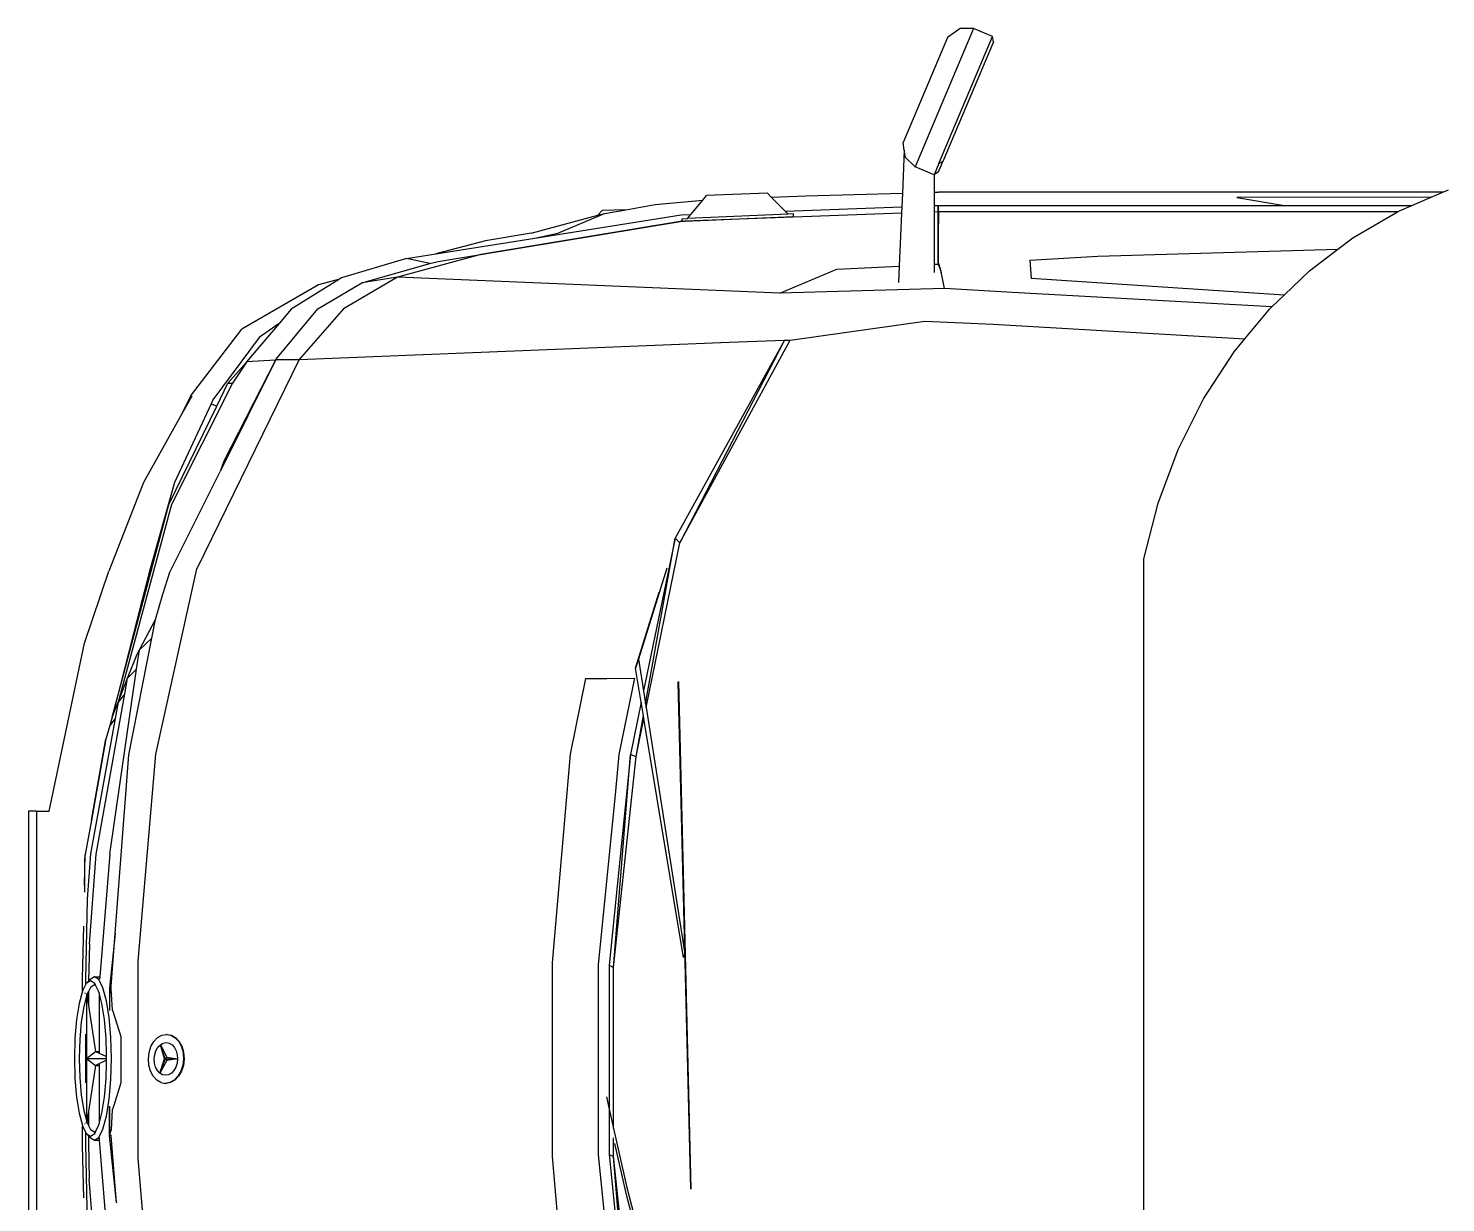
# Model space of a CAD drawing. Header units: millimetres. Extents: x 44692 to 659456, y -26273 to 96111.
# Drawn here: x 247892 to 249501, y 12786 to 14120 of the extents above; entities that cross this region are included whole.
import ezdxf

# ---------------------------------------------------------------- set-up
doc = ezdxf.new("R2010")
doc.units = ezdxf.units.MM
doc.header["$LTSCALE"] = 100
doc.layers.add('Transporte semielaborado', color=30, linetype='Continuous')

msp = doc.modelspace()

# ---------------------------------------------------------------- linework, layer by layer
at = {"layer": 'Transporte semielaborado'}
for p, q in [((248935.404, 14109.302), (248884.891, 13989.824)), ((248964.857, 14119.206), (248898.537, 13962.347)), ((248925.429, 13966.017), (248986.354, 14110.117)), ((248949.6, 14119.559), (248935.404, 14109.302)), ((248964.857, 14119.206), (248949.6, 14119.559)), ((248986.354, 14110.117), (248964.857, 14119.206)), ((248987.448, 14104.182), (248986.354, 14110.117)), ((248987.448, 14104.182), (248930.078, 13968.487)), ((248886.275, 13981.146), (248884.123, 13932.514)), ((248886.275, 13981.146), (248884.891, 13989.824)), ((248887.591, 13972.894), (248886.275, 13981.146)), ((248898.537, 13962.347), (248887.591, 13972.894)), ((248925.429, 13966.017), (248920.034, 13953.258)), ((248924.998, 13956.472), (248930.078, 13968.487)), ((248930.078, 13968.487), (248925.429, 13966.017)), ((248920.034, 13953.258), (248898.537, 13962.347)), ((248920.112, 13953.308), (248920.034, 13953.258)), ((248924.998, 13956.472), (248920.112, 13953.308)), ((248920.112, 13953.308), (248920.146, 13933.573)), ((248730.837, 13932.59), (248661.602, 13929.567)), ((248735.349, 13928.014), (248730.837, 13932.59)), ((248774.433, 13929.29), (248884.123, 13932.514)), ((248884.123, 13932.514), (248883.433, 13916.926)), ((248920.146, 13933.573), (248924.93, 13933.713)), ((248920.146, 13933.573), (248920.173, 13918.258)), ((249497.436, 13933.419), (248924.93, 13933.713)), ((249484.313, 13927.797), (249497.436, 13933.419)), ((249497.436, 13933.419), (249504.131, 13936.287)), ((248570.129, 13913.56), (248603.341, 13919.53)), ((248603.341, 13919.53), (248657.449, 13924.546)), ((248643.965, 13908.246), (248657.449, 13924.546)), ((248657.449, 13924.546), (248661.602, 13929.567)), ((248735.349, 13928.014), (248774.433, 13929.29)), ((248751.015, 13912.126), (248735.349, 13928.014)), ((248751.015, 13912.126), (248883.433, 13916.926)), ((248883.433, 13916.926), (248883.108, 13909.572)), ((248920.173, 13918.258), (248924.856, 13918.428)), ((248920.173, 13918.258), (248920.186, 13910.921)), ((248924.93, 13917.631), (248924.856, 13918.428)), ((248924.856, 13917.129), (248924.856, 13918.428)), ((248924.856, 13917.129), (248924.912, 13917.512)), ((248924.856, 13915.561), (248924.856, 13917.129)), ((248924.912, 13917.512), (248924.93, 13917.631)), ((248924.93, 13917.224), (248924.912, 13917.512)), ((248924.93, 13918.428), (248924.93, 13917.631)), ((248924.93, 13918.428), (249317.889, 13918.428)), ((248924.93, 13914.313), (248924.93, 13917.224)), ((249484.313, 13927.797), (249263.892, 13927.439)), ((249263.892, 13927.439), (249317.889, 13918.428)), ((249317.889, 13918.428), (249462.444, 13918.428)), ((249448.352, 13912.391), (249462.444, 13918.428)), ((249462.444, 13918.428), (249484.313, 13927.797)), ((248357.07, 13854.948), (248634.033, 13900.512)), ((248634.033, 13900.512), (248405.785, 13862.683)), ((248462.584, 13886.813), (248538.598, 13907.245)), ((248466.747, 13881.395), (248633.002, 13907.849)), ((248493.067, 13886.813), (248545.864, 13909.198)), ((248543.442, 13912.768), (248538.598, 13907.245)), ((248538.598, 13907.245), (248545.864, 13909.198)), ((248570.129, 13913.56), (248543.442, 13912.768)), ((248545.864, 13909.198), (248570.129, 13913.56)), ((248633.002, 13907.849), (248643.965, 13908.246)), ((248634.033, 13903.397), (248640.176, 13903.665)), ((248634.158, 13900.516), (248634.033, 13903.397)), ((248634.158, 13900.516), (248634.033, 13900.512)), ((248634.788, 13900.539), (248634.158, 13900.516)), ((248634.788, 13900.539), (248637.695, 13900.666)), ((248883.108, 13909.572), (248637.695, 13900.666)), ((248637.695, 13900.666), (248760.709, 13906.037)), ((248754.44, 13908.654), (248640.176, 13903.665)), ((248640.176, 13903.665), (248643.965, 13908.246)), ((248754.44, 13908.654), (248751.015, 13912.126)), ((248760.583, 13908.922), (248754.44, 13908.654)), ((248760.709, 13906.037), (248760.583, 13908.922)), ((248883.108, 13909.572), (248880.456, 13849.646)), ((248924.857, 13911.091), (248920.186, 13910.921)), ((248920.186, 13910.921), (248920.29, 13851.692)), ((248924.856, 13915.561), (248924.93, 13914.313)), ((248924.857, 13911.091), (248924.856, 13915.561)), ((248924.93, 13910.146), (248924.857, 13911.091)), ((248924.857, 13906.01), (248924.857, 13911.091)), ((248924.857, 13906.01), (248924.93, 13906.012)), ((248924.857, 13904.373), (248924.857, 13906.01)), ((248924.93, 13903.367), (248924.857, 13904.373)), ((248924.857, 13903.365), (248924.857, 13904.373)), ((248924.857, 13903.365), (248924.93, 13903.367)), ((248924.857, 13897.841), (248924.857, 13903.365)), ((248924.93, 13911.091), (248924.93, 13914.313)), ((248924.93, 13911.091), (248924.93, 13910.146)), ((249446.119, 13911.091), (248924.93, 13911.091)), ((248924.93, 13910.146), (248924.93, 13906.012)), ((248924.93, 13906.012), (248924.93, 13903.367)), ((248924.93, 13903.367), (248924.93, 13897.844)), ((249395.456, 13881.595), (249446.119, 13911.091)), ((249446.119, 13911.091), (249448.352, 13912.391)), ((248462.584, 13886.813), (248410.951, 13878.388)), ((248466.747, 13881.395), (248493.067, 13886.813)), ((248924.93, 13897.844), (248924.857, 13897.841)), ((248924.857, 13883.068), (248924.857, 13897.841)), ((248924.93, 13883.055), (248924.93, 13897.844)), ((248354.443, 13863.525), (248466.747, 13881.395)), ((248410.951, 13878.388), (248354.443, 13863.525)), ((248924.857, 13883.068), (248924.93, 13883.055)), ((248924.857, 13873.915), (248924.857, 13883.068)), ((248924.93, 13873.918), (248924.857, 13873.915)), ((248924.857, 13873.329), (248924.857, 13873.915)), ((248924.857, 13873.329), (248924.93, 13873.332)), ((248924.857, 13870.322), (248924.857, 13873.329)), ((248924.93, 13870.311), (248924.857, 13870.322)), ((248924.857, 13862.299), (248924.857, 13870.322)), ((248924.93, 13873.918), (248924.93, 13883.055)), ((248924.93, 13873.332), (248924.93, 13873.918)), ((248924.93, 13870.311), (248924.93, 13873.332)), ((248924.93, 13862.302), (248924.93, 13870.311)), ((249106.017, 13860.852), (249378.444, 13868.731)), ((249346.148, 13844.311), (249378.444, 13868.731)), ((249378.444, 13868.731), (249395.456, 13881.595)), ((248321.323, 13858.256), (248247.361, 13836.191)), ((248270.466, 13830.719), (248347.871, 13852.374)), ((248405.785, 13862.683), (248310.955, 13837.029)), ((248321.323, 13858.256), (248354.443, 13863.525)), ((248347.871, 13852.374), (248321.323, 13858.256)), ((248347.871, 13852.374), (248357.07, 13854.948)), ((248920.29, 13851.692), (248925.213, 13851.945)), ((248920.29, 13851.692), (248920.306, 13842.235)), ((248924.93, 13862.302), (248924.857, 13862.299)), ((248924.857, 13856.054), (248924.857, 13862.299)), ((248924.857, 13856.054), (248924.93, 13856.056)), ((248924.857, 13853.075), (248924.857, 13856.054)), ((248924.97, 13852.715), (248924.857, 13853.075)), ((248924.93, 13856.056), (248924.93, 13862.302)), ((248924.93, 13853.075), (248924.93, 13856.056)), ((248924.93, 13853.075), (248924.97, 13852.715)), ((248924.93, 13853.075), (248925.15, 13852.145)), ((248925.586, 13851.789), (248924.93, 13853.075)), ((248925.15, 13852.145), (248924.97, 13852.715)), ((248925.213, 13851.945), (248925.15, 13852.145)), ((248925.676, 13850.479), (248925.213, 13851.945)), ((248925.586, 13851.789), (248926.385, 13848.229)), ((248925.586, 13851.789), (248925.676, 13850.479)), ((248926.846, 13847.365), (248925.586, 13851.789)), ((249028.79, 13856.463), (249106.017, 13860.852)), ((249028.79, 13856.463), (249030.217, 13835.403)), ((248247.361, 13836.191), (248245.055, 13834.753)), ((248310.955, 13837.029), (248249.913, 13800.952)), ((248310.955, 13837.029), (248270.466, 13830.719)), ((248745.135, 13818.996), (248310.955, 13837.029)), ((248745.135, 13818.996), (248809.723, 13846.012)), ((248809.723, 13846.012), (248880.456, 13849.646)), ((248880.456, 13849.646), (248879.624, 13830.825)), ((248926.385, 13848.229), (248925.676, 13850.479)), ((248926.868, 13846.696), (248926.385, 13848.229)), ((248926.846, 13847.365), (248926.868, 13846.696)), ((248927.653, 13844.53), (248926.846, 13847.365)), ((248927.668, 13844.159), (248926.868, 13846.696)), ((248927.653, 13844.53), (248927.668, 13844.159)), ((248928.215, 13842.556), (248927.653, 13844.53)), ((248928.215, 13842.556), (248927.668, 13844.159)), ((248928.215, 13842.556), (248928.222, 13842.402)), ((248928.278, 13842.334), (248928.222, 13842.402)), ((248928.278, 13842.334), (248928.302, 13842.25)), ((248928.302, 13842.25), (248928.284, 13842.206)), ((248928.602, 13841.199), (248928.284, 13842.206)), ((248932.041, 13824.311), (248928.602, 13841.199)), ((249317.32, 13816.625), (249346.148, 13844.311)), ((248221.184, 13828.475), (248134.264, 13777.91)), ((248245.055, 13834.753), (248190.16, 13800.531)), ((248220.518, 13800.952), (248270.466, 13830.719)), ((248245.055, 13834.753), (248221.184, 13828.475)), ((248932.041, 13824.311), (248745.135, 13818.996)), ((249009.172, 13819.509), (248932.041, 13824.311)), ((249303.501, 13803.355), (249009.172, 13819.509)), ((249317.32, 13816.625), (249030.217, 13835.403)), ((249303.501, 13803.355), (249317.32, 13816.625)), ((248173.02, 13743.614), (248220.518, 13800.952)), ((248190.16, 13800.531), (248176.652, 13784.537)), ((248249.913, 13800.952), (248199.555, 13743.614)), ((249272.93, 13766.946), (249301.086, 13801.035)), ((249301.086, 13801.035), (249303.501, 13803.355)), ((248076.119, 13701.751), (248134.264, 13777.91)), ((248176.652, 13784.537), (248139.684, 13740.768)), ((248176.652, 13784.537), (248153.977, 13768.663)), ((248756.836, 13765.651), (248909.421, 13786.939)), ((248909.421, 13786.939), (248987.032, 13783.789)), ((248987.032, 13783.789), (249272.93, 13766.946)), ((248153.977, 13768.663), (248101.58, 13697.756)), ((248199.555, 13743.614), (248687.442, 13763.209)), ((248750.235, 13765.383), (248626.022, 13540.515)), ((248631.515, 13535.512), (248756.836, 13765.651)), ((248750.235, 13765.383), (248631.515, 13535.512)), ((248687.442, 13763.209), (248750.235, 13765.383)), ((248750.235, 13765.383), (248756.836, 13765.651)), ((249260.87, 13752.345), (249272.93, 13766.946)), ((248199.555, 13743.614), (248083.309, 13505.803)), ((248172.61, 13742.812), (248109.548, 13616.24)), ((248172.61, 13742.812), (248114.065, 13628.17)), ((248118.603, 13716.859), (248139.558, 13740.577)), ((248139.558, 13740.577), (248123.912, 13716.859)), ((248139.684, 13740.768), (248139.558, 13740.577)), ((248172.61, 13742.812), (248139.684, 13740.768)), ((248173.02, 13743.614), (248172.61, 13742.812)), ((248173.02, 13743.614), (248199.555, 13743.614)), ((249226.038, 13698.891), (249260.87, 13752.345)), ((248123.912, 13716.859), (248054.659, 13578.732)), ((248105.857, 13690.646), (248118.603, 13716.859)), ((248118.603, 13716.859), (248123.912, 13716.859)), ((248099.401, 13693.057), (248058.063, 13603.889)), ((248076.119, 13701.751), (248064.391, 13678.438)), ((248077.432, 13701.751), (248064.391, 13678.438)), ((248101.58, 13697.756), (248099.401, 13693.057)), ((248099.401, 13693.057), (248105.857, 13690.646)), ((249197.053, 13641.386), (249226.038, 13698.891)), ((248064.391, 13678.438), (248022.689, 13603.889)), ((248051.57, 13579.007), (248105.857, 13690.646)), ((248114.065, 13628.17), (248109.548, 13616.24)), ((249174.303, 13580.595), (249197.053, 13641.386)), ((248052.653, 13502.064), (248109.548, 13616.24)), ((248022.689, 13603.889), (247983.262, 13503.198)), ((248058.063, 13603.889), (248029.644, 13503.198)), ((248054.659, 13578.732), (247993.772, 13354.318)), ((248025.233, 13480.344), (248051.57, 13579.007)), ((249158.091, 13517.332), (249174.303, 13580.595)), ((248626.022, 13540.515), (248590.253, 13367.207)), ((248592.534, 13352.65), (248626.022, 13540.515)), ((248593.217, 13348.295), (248631.515, 13535.512)), ((248631.515, 13535.512), (248626.022, 13540.515)), ((249158.091, 12369.072), (249158.091, 13517.332)), ((247955.882, 13421.629), (247983.262, 13503.198)), ((248029.644, 13503.198), (248020.615, 13468.031)), ((248036.753, 13295.307), (248083.309, 13505.803)), ((248044.823, 13477.255), (248052.653, 13502.064)), ((248616.632, 13506.53), (248584.609, 13403.217)), ((247987.083, 13337.423), (248025.233, 13480.344)), ((248020.615, 13468.031), (247987.083, 13337.423)), ((248020.615, 13468.031), (248025.233, 13480.344)), ((248036.43, 13448.326), (248044.823, 13477.255)), ((248581.279, 13393.165), (248607.907, 13479.263)), ((248018.04, 13413.923), (248036.43, 13448.326)), ((248032.23, 13427.137), (248036.43, 13448.326)), ((247915.638, 13230.526), (247955.882, 13421.629)), ((248005.974, 13294.67), (248032.23, 13427.137)), ((248018.04, 13413.923), (248032.23, 13427.137)), ((248004.618, 13381.71), (248015.463, 13409.101)), ((248014.86, 13392.027), (248018.04, 13413.923)), ((248015.463, 13409.101), (248018.04, 13413.923)), ((248584.609, 13403.217), (248581.279, 13393.165)), ((248584.609, 13403.217), (248590.253, 13367.207)), ((247984.324, 13181.815), (248014.86, 13392.027)), ((248014.86, 13392.027), (248004.618, 13381.71)), ((248587.657, 13354.629), (248581.279, 13393.165)), ((247993.772, 13354.318), (248004.618, 13381.71)), ((248001.469, 13364.037), (248004.618, 13381.71)), ((248524.394, 13381.185), (248507.06, 13295.307)), ((248524.394, 13381.185), (248548.723, 13381.185)), ((248548.723, 13381.185), (248579.985, 13381.686)), ((248579.985, 13381.686), (248562.122, 13295.138)), ((248629.693, 13377.165), (248629.905, 13377.804)), ((248643.974, 12801.339), (248629.693, 13377.165)), ((248629.905, 13377.804), (248635.948, 13130.217)), ((247968.993, 13181.789), (248001.469, 13364.037)), ((247987.083, 13337.423), (247993.772, 13354.318)), ((247993.772, 13354.318), (247990.406, 13335.734)), ((248001.469, 13364.037), (247993.772, 13354.318)), ((248587.657, 13354.629), (248575.37, 13295.097)), ((248590.175, 13339.414), (248587.657, 13354.629)), ((248590.253, 13367.207), (248592.534, 13352.65)), ((247987.083, 13337.423), (247986.446, 13334.923)), ((248581.875, 13292.851), (248590.175, 13339.414)), ((248590.723, 13336.104), (248590.175, 13339.414)), ((248592.534, 13352.65), (248593.217, 13348.295)), ((248593.217, 13348.295), (248637.016, 13068.826)), ((247990.406, 13335.734), (247962.596, 13182.187)), ((247984.403, 13327.884), (247979.871, 13312.265)), ((247990.406, 13335.734), (247984.403, 13327.884)), ((247986.446, 13334.923), (247984.403, 13327.884)), ((248581.875, 13292.851), (248590.723, 13336.104)), ((248635.643, 13064.682), (248590.723, 13336.104)), ((247963.529, 13220.326), (247979.574, 13310.594)), ((247979.454, 13310.543), (247963.529, 13220.326)), ((247979.583, 13311.27), (247979.454, 13310.543)), ((247979.454, 13310.543), (247979.574, 13310.594)), ((247979.574, 13310.594), (247979.871, 13312.265)), ((247979.871, 13312.265), (247979.583, 13311.27)), ((247990.483, 13091.858), (248005.974, 13294.67)), ((248016.704, 13060.452), (248036.753, 13295.307)), ((248507.06, 13295.307), (248486.495, 13058.389)), ((248575.37, 13295.097), (248551.377, 13055.952)), ((248556.389, 13053.35), (248575.37, 13295.097)), ((248556.389, 13053.35), (248581.875, 13292.851)), ((248562.122, 13295.138), (248558.134, 13249.192)), ((248575.37, 13295.097), (248581.875, 13292.851)), ((248558.134, 13249.192), (248538.794, 13056.425)), ((247892, 13230.526), (247892, 12660.567)), ((247901.277, 13230.526), (247892, 13230.526)), ((247901.277, 13230.526), (247915.638, 13230.526)), ((247901.277, 13230.526), (247901.277, 12660.567)), ((247963.529, 13220.326), (247956.651, 13181.365)), ((247955.898, 13146.292), (247956.651, 13181.365)), ((247956.651, 13181.365), (247955.898, 13177.101)), ((247955.898, 13177.101), (247955.898, 13146.292)), ((247962.596, 13182.187), (247958.944, 13130.648)), ((247961.231, 13079.625), (247968.993, 13181.789)), ((247984.324, 13181.815), (247972.976, 13042.702)), ((247955.898, 13146.292), (247955.898, 13138.865)), ((247958.944, 13130.648), (247956.976, 13039.157)), ((248644.256, 12802.189), (248635.948, 13130.217)), ((248635.948, 13130.217), (248643.974, 12801.339)), ((247953.635, 13040.828), (247954.911, 13100.297)), ((247961.231, 13079.625), (247960.322, 13037.699)), ((247990.483, 13091.858), (247984.151, 13029.741)), ((247985.925, 13032.184), (247990.483, 13091.858)), ((248637.016, 13068.826), (248635.643, 13064.682)), ((248016.704, 12836.494), (248016.704, 13060.452)), ((248486.495, 13058.389), (248486.495, 12838.556)), ((248538.794, 13056.425), (248538.794, 12840.521)), ((248551.377, 13055.952), (248556.389, 13053.35)), ((248551.377, 13055.952), (248551.377, 12892.466)), ((248556.389, 12870.204), (248556.389, 13053.35)), ((247953.635, 13026.766), (247953.635, 13040.828)), ((247956.976, 13033.424), (247953.635, 13026.766)), ((247956.976, 13039.157), (247956.976, 13033.424)), ((247957.798, 13035.061), (247956.976, 13033.424)), ((247962.54, 13038.064), (247957.798, 13035.061)), ((247957.798, 13035.061), (247960.322, 13037.699)), ((247960.322, 13037.699), (247962.085, 13039.541)), ((247967.077, 13042.702), (247962.085, 13039.541)), ((247967.283, 13035.061), (247962.54, 13038.064)), ((247967.077, 13033.425), (247962.585, 13030.58)), ((247972.07, 13039.541), (247967.077, 13042.702)), ((247967.077, 13042.702), (247972.976, 13042.702)), ((247968.582, 13032.473), (247967.077, 13033.425)), ((247968.582, 13032.473), (247967.283, 13035.061)), ((247971.702, 13026.256), (247968.582, 13032.473)), ((247976.721, 13030.273), (247972.07, 13039.541)), ((247972.976, 13042.702), (247972.751, 13039.942)), ((247986.061, 13029.859), (247985.925, 13032.184)), ((247953.379, 13026.256), (247949.584, 13012.251)), ((247953.635, 13026.766), (247953.379, 13026.256)), ((247953.635, 13026.034), (247953.635, 13026.064)), ((247957.922, 13020.484), (247954.803, 13008.971)), ((247955.843, 13024.402), (247955.78, 13024.171)), ((247956.976, 13023.55), (247956.976, 13023.132)), ((247957.92, 13022.84), (247957.922, 13020.484)), ((247957.922, 13020.484), (247958.003, 12949.932)), ((247960.317, 13026.064), (247958.485, 13022.414)), ((247958.485, 13022.414), (247960.317, 13022.414)), ((247958.485, 13022.414), (247960.317, 13010.059)), ((247962.585, 13030.58), (247960.317, 13026.064)), ((247960.317, 13026.064), (247960.317, 13022.414)), ((247960.317, 13022.414), (247960.317, 13010.059)), ((247972.234, 13024.292), (247971.702, 13026.256)), ((247975.497, 13012.251), (247972.234, 13024.292)), ((247972.234, 13024.292), (247972.234, 12957.967)), ((247980.716, 13015.531), (247976.721, 13030.273)), ((247983.781, 12996.317), (247980.716, 13015.531)), ((247984.151, 13029.741), (247986.061, 13029.859)), ((247984.151, 13029.741), (247984.156, 13004.282)), ((247984.151, 13029.741), (247986.487, 13022.603)), ((247986.487, 13022.603), (247986.061, 13029.859)), ((247987.503, 13005.306), (247986.487, 13022.603)), ((247949.584, 13012.251), (247946.672, 12993.998)), ((247954.803, 13008.971), (247952.044, 12991.679)), ((247960.317, 13010.059), (247968.042, 12957.967)), ((247978.409, 12993.998), (247975.497, 13012.251)), ((247988.189, 13003.189), (247987.503, 13005.306)), ((247997.494, 12974.509), (247988.189, 13003.189)), ((247946.672, 12993.998), (247944.841, 12972.743)), ((247952.044, 12991.679), (247950.31, 12971.542)), ((247980.24, 12972.743), (247978.409, 12993.998)), ((247985.708, 12973.943), (247983.781, 12996.317)), ((247944.841, 12972.743), (247944.217, 12949.932)), ((247950.31, 12971.542), (247949.718, 12949.932)), ((247956.976, 12977.634), (247956.976, 12922.231)), ((247980.72, 12955.191), (247980.24, 12972.743)), ((247986.365, 12949.932), (247985.708, 12973.943)), ((247997.494, 12922.436), (247997.494, 12974.509)), ((248031.164, 12963.381), (248034.453, 12969.131)), ((248034.453, 12969.131), (248038.675, 12973.537)), ((248038.675, 12973.537), (248043.544, 12976.298)), ((248041.837, 12965.493), (248045.083, 12967.334)), ((248043.544, 12976.298), (248048.727, 12977.227)), ((248045.083, 12967.334), (248048.538, 12967.953)), ((248048.538, 12967.953), (248051.968, 12967.308)), ((248048.727, 12977.227), (248053.872, 12976.259)), ((248049.434, 12977.2), (248048.727, 12977.227)), ((248049.434, 12977.2), (248054.579, 12976.233)), ((248051.968, 12967.308), (248055.139, 12965.443)), ((248053.872, 12976.259), (248058.628, 12973.462)), ((248054.579, 12976.233), (248059.335, 12973.435)), ((248058.628, 12973.462), (248062.67, 12969.025)), ((248059.335, 12973.435), (248063.377, 12968.998)), ((248062.67, 12969.025), (248065.723, 12963.251)), ((248063.377, 12968.998), (248066.43, 12963.225)), ((247958.003, 12949.932), (247968.042, 12957.967)), ((247968.042, 12957.967), (247980.806, 12952.059)), ((247968.042, 12957.967), (247972.234, 12957.967)), ((247972.234, 12957.967), (247972.234, 12956.406)), ((247980.806, 12952.059), (247980.72, 12955.191)), ((247980.864, 12949.932), (247980.806, 12952.059)), ((248028.208, 12949.481), (248029.034, 12956.679)), ((248029.034, 12956.679), (248031.164, 12963.381)), ((248034.859, 12949.456), (248035.41, 12954.254)), ((248035.41, 12954.254), (248036.83, 12958.723)), ((248036.83, 12958.723), (248039.022, 12962.556)), ((248039.022, 12962.556), (248041.837, 12965.493)), ((248046.498, 12949.412), (248041.837, 12965.493)), ((248041.837, 12965.493), (248049.033, 12951.41)), ((248047.481, 12949.433), (248041.837, 12965.493)), ((248047.481, 12949.433), (248049.033, 12951.41)), ((248049.033, 12951.41), (248061.462, 12949.356)), ((248055.139, 12965.443), (248057.833, 12962.485)), ((248057.833, 12962.485), (248059.869, 12958.636)), ((248059.869, 12958.636), (248061.107, 12954.158)), ((248061.107, 12954.158), (248061.462, 12949.356)), ((248065.723, 12963.251), (248067.58, 12956.534)), ((248066.43, 12963.225), (248068.287, 12956.507)), ((248067.58, 12956.534), (248068.113, 12949.331)), ((248068.287, 12956.507), (248068.82, 12949.304)), ((247944.217, 12949.932), (247944.841, 12927.122)), ((247949.718, 12949.932), (247950.31, 12928.323)), ((247958.003, 12949.932), (247957.922, 12879.381)), ((247958.003, 12949.932), (247968.042, 12941.898)), ((247958.003, 12949.932), (247980.864, 12949.932)), ((247968.042, 12941.898), (247960.317, 12889.806)), ((247980.806, 12947.806), (247968.042, 12941.898)), ((247968.042, 12941.898), (247972.234, 12941.898)), ((247972.234, 12943.459), (247972.234, 12941.898)), ((247972.234, 12941.898), (247972.234, 12875.573)), ((247980.24, 12927.122), (247980.72, 12944.674)), ((247980.72, 12944.674), (247980.806, 12947.806)), ((247980.806, 12947.806), (247980.864, 12949.932)), ((247985.708, 12925.922), (247986.365, 12949.932)), ((248028.741, 12942.277), (248028.208, 12949.481)), ((248030.597, 12935.56), (248028.741, 12942.277)), ((248033.651, 12929.786), (248030.597, 12935.56)), ((248035.214, 12944.653), (248034.859, 12949.456)), ((248036.452, 12940.175), (248035.214, 12944.653)), ((248038.487, 12936.326), (248036.452, 12940.175)), ((248041.182, 12933.368), (248038.487, 12936.326)), ((248047.481, 12949.433), (248041.182, 12933.368)), ((248041.182, 12933.368), (248046.498, 12949.412)), ((248049.135, 12947.563), (248041.182, 12933.368)), ((248047.481, 12949.433), (248046.498, 12949.412)), ((248047.481, 12949.433), (248049.135, 12947.563)), ((248047.481, 12949.433), (248061.462, 12949.356)), ((248061.462, 12949.356), (248049.135, 12947.563)), ((248057.299, 12936.255), (248054.484, 12933.318)), ((248059.491, 12940.089), (248057.299, 12936.255)), ((248060.911, 12944.557), (248059.491, 12940.089)), ((248061.462, 12949.356), (248060.911, 12944.557)), ((248065.156, 12935.43), (248061.868, 12929.68)), ((248065.863, 12935.403), (248062.575, 12929.653)), ((248067.286, 12942.133), (248065.156, 12935.43)), ((248067.993, 12942.106), (248065.863, 12935.403)), ((248068.113, 12949.331), (248067.286, 12942.133)), ((248068.82, 12949.304), (248067.993, 12942.106)), ((247944.841, 12927.122), (247946.672, 12905.867)), ((247950.31, 12928.323), (247952.044, 12908.186)), ((247978.409, 12905.867), (247980.24, 12927.122)), ((247983.781, 12903.548), (247985.708, 12925.922)), ((247989.228, 12896.958), (247997.494, 12922.436)), ((248037.693, 12925.349), (248033.651, 12929.786)), ((248042.448, 12922.552), (248037.693, 12925.349)), ((248044.352, 12931.503), (248041.182, 12933.368)), ((248042.448, 12922.552), (248047.593, 12921.585)), ((248047.782, 12930.858), (248044.352, 12931.503)), ((248046.929, 12921.709), (248048.928, 12921.836)), ((248052.776, 12922.513), (248047.593, 12921.585)), ((248048.3, 12921.558), (248047.593, 12921.585)), ((248051.238, 12931.477), (248047.782, 12930.858)), ((248053.483, 12922.486), (248048.3, 12921.558)), ((248054.484, 12933.318), (248051.238, 12931.477)), ((248057.645, 12925.274), (248052.776, 12922.513)), ((248058.352, 12925.248), (248053.483, 12922.486)), ((248061.868, 12929.68), (248057.645, 12925.274)), ((248062.575, 12929.653), (248058.352, 12925.248)), ((247946.672, 12905.867), (247949.584, 12887.614)), ((247952.044, 12908.186), (247954.803, 12890.894)), ((247975.497, 12887.614), (247978.409, 12905.867)), ((247980.716, 12884.334), (247983.781, 12903.548)), ((248548.235, 12906.424), (248551.377, 12892.466)), ((247949.584, 12887.614), (247953.379, 12873.608)), ((247954.803, 12890.894), (247957.922, 12879.381)), ((247960.317, 12889.806), (247958.485, 12877.451)), ((247960.317, 12889.806), (247960.317, 12877.451)), ((247972.234, 12875.573), (247975.497, 12887.614)), ((247984.151, 12862.608), (247984.173, 12895.589)), ((247984.173, 12895.589), (247984.215, 12862.806)), ((247986.22, 12869.11), (247987.503, 12891.64)), ((247987.503, 12891.64), (247989.228, 12896.958)), ((248551.377, 12892.466), (248556.389, 12870.204)), ((248551.377, 12891.162), (248551.377, 12840.993)), ((247953.379, 12873.608), (247953.635, 12873.098)), ((247953.635, 12873.801), (247953.635, 12873.831)), ((247953.635, 12851.231), (247953.635, 12873.098)), ((247953.635, 12873.098), (247956.976, 12866.441)), ((247955.78, 12875.694), (247955.843, 12875.463)), ((247956.976, 12876.733), (247956.976, 12876.315)), ((247957.922, 12879.381), (247957.92, 12877.025)), ((247958.485, 12877.451), (247960.317, 12877.451)), ((247958.485, 12877.451), (247960.317, 12873.801)), ((247960.317, 12877.451), (247960.317, 12873.801)), ((247960.317, 12873.801), (247962.585, 12869.285)), ((247968.582, 12867.392), (247971.702, 12873.608)), ((247971.702, 12873.608), (247972.234, 12875.573)), ((247976.721, 12869.591), (247980.716, 12884.334)), ((247956.976, 12866.441), (247956.976, 12852.902)), ((247956.976, 12866.441), (247957.798, 12864.804)), ((247957.798, 12864.804), (247962.54, 12861.801)), ((247960.317, 12862.171), (247957.798, 12864.804)), ((247960.317, 12862.171), (247960.317, 12854.572)), ((247962.085, 12860.324), (247960.317, 12862.171)), ((247960.317, 12854.572), (247961.222, 12812.845)), ((247962.085, 12860.324), (247967.077, 12857.163)), ((247962.54, 12861.801), (247967.283, 12864.804)), ((247962.585, 12869.285), (247967.077, 12866.44)), ((247967.077, 12866.44), (247968.582, 12867.392)), ((247967.077, 12857.163), (247972.07, 12860.324)), ((247967.077, 12857.163), (247972.351, 12857.163)), ((247967.283, 12864.804), (247968.582, 12867.392)), ((247972.07, 12860.324), (247976.721, 12869.591)), ((247972.234, 12859.908), (247972.234, 12858.59)), ((247972.234, 12858.59), (247972.351, 12857.163)), ((247972.351, 12857.163), (247984.323, 12710.244)), ((247984.215, 12862.806), (247984.151, 12862.608)), ((247984.151, 12862.608), (247984.179, 12862.402)), ((247984.151, 12862.608), (247984.179, 12862.608)), ((247984.151, 12862.319), (247984.179, 12862.402)), ((247984.151, 12862.319), (247984.183, 12862.271)), ((247984.179, 12862.317), (247984.151, 12862.319)), ((247984.179, 12862.402), (247986.138, 12868.388)), ((247984.215, 12862.806), (247984.179, 12862.608)), ((247984.179, 12862.608), (247984.179, 12862.402)), ((247986.121, 12862.197), (247984.179, 12862.317)), ((247984.179, 12862.317), (247984.183, 12862.271)), ((247991.919, 12786.245), (247984.183, 12862.271)), ((247984.215, 12862.806), (247986.171, 12868.954)), ((247986.121, 12862.197), (247986.045, 12863.188)), ((247991.919, 12786.245), (247986.121, 12862.197)), ((247986.138, 12868.388), (247986.171, 12868.954)), ((247986.138, 12868.388), (247986.258, 12868.757)), ((247986.22, 12869.11), (247986.171, 12868.954)), ((248556.389, 12870.204), (248571.447, 12803.315)), ((248556.389, 12838.709), (248556.389, 12859.726)), ((247954.911, 12791.762), (247953.635, 12851.231)), ((247956.976, 12852.902), (247958.944, 12761.411)), ((248486.495, 12838.556), (248507.06, 12601.639)), ((248538.794, 12840.521), (248558.134, 12647.754)), ((248551.377, 12840.993), (248556.389, 12838.709)), ((248551.377, 12840.993), (248575.37, 12601.849)), ((248575.37, 12601.849), (248556.389, 12838.709)), ((248581.875, 12599.208), (248556.389, 12838.709)), ((248571.447, 12793.719), (248557.607, 12853.193)), ((248036.753, 12601.639), (248016.704, 12836.494)), ((247968.992, 12710.27), (247961.222, 12812.845)), ((248571.447, 12803.315), (248634.528, 12557.347)), ((248652.925, 12481.827), (248571.447, 12793.719)), ((248643.974, 12801.339), (248644.256, 12802.189)), ((247991.919, 12786.245), (247991.932, 12786.116))]:
    msp.add_line(p, q, dxfattribs=at)

doc.saveas('drawing.dxf')
